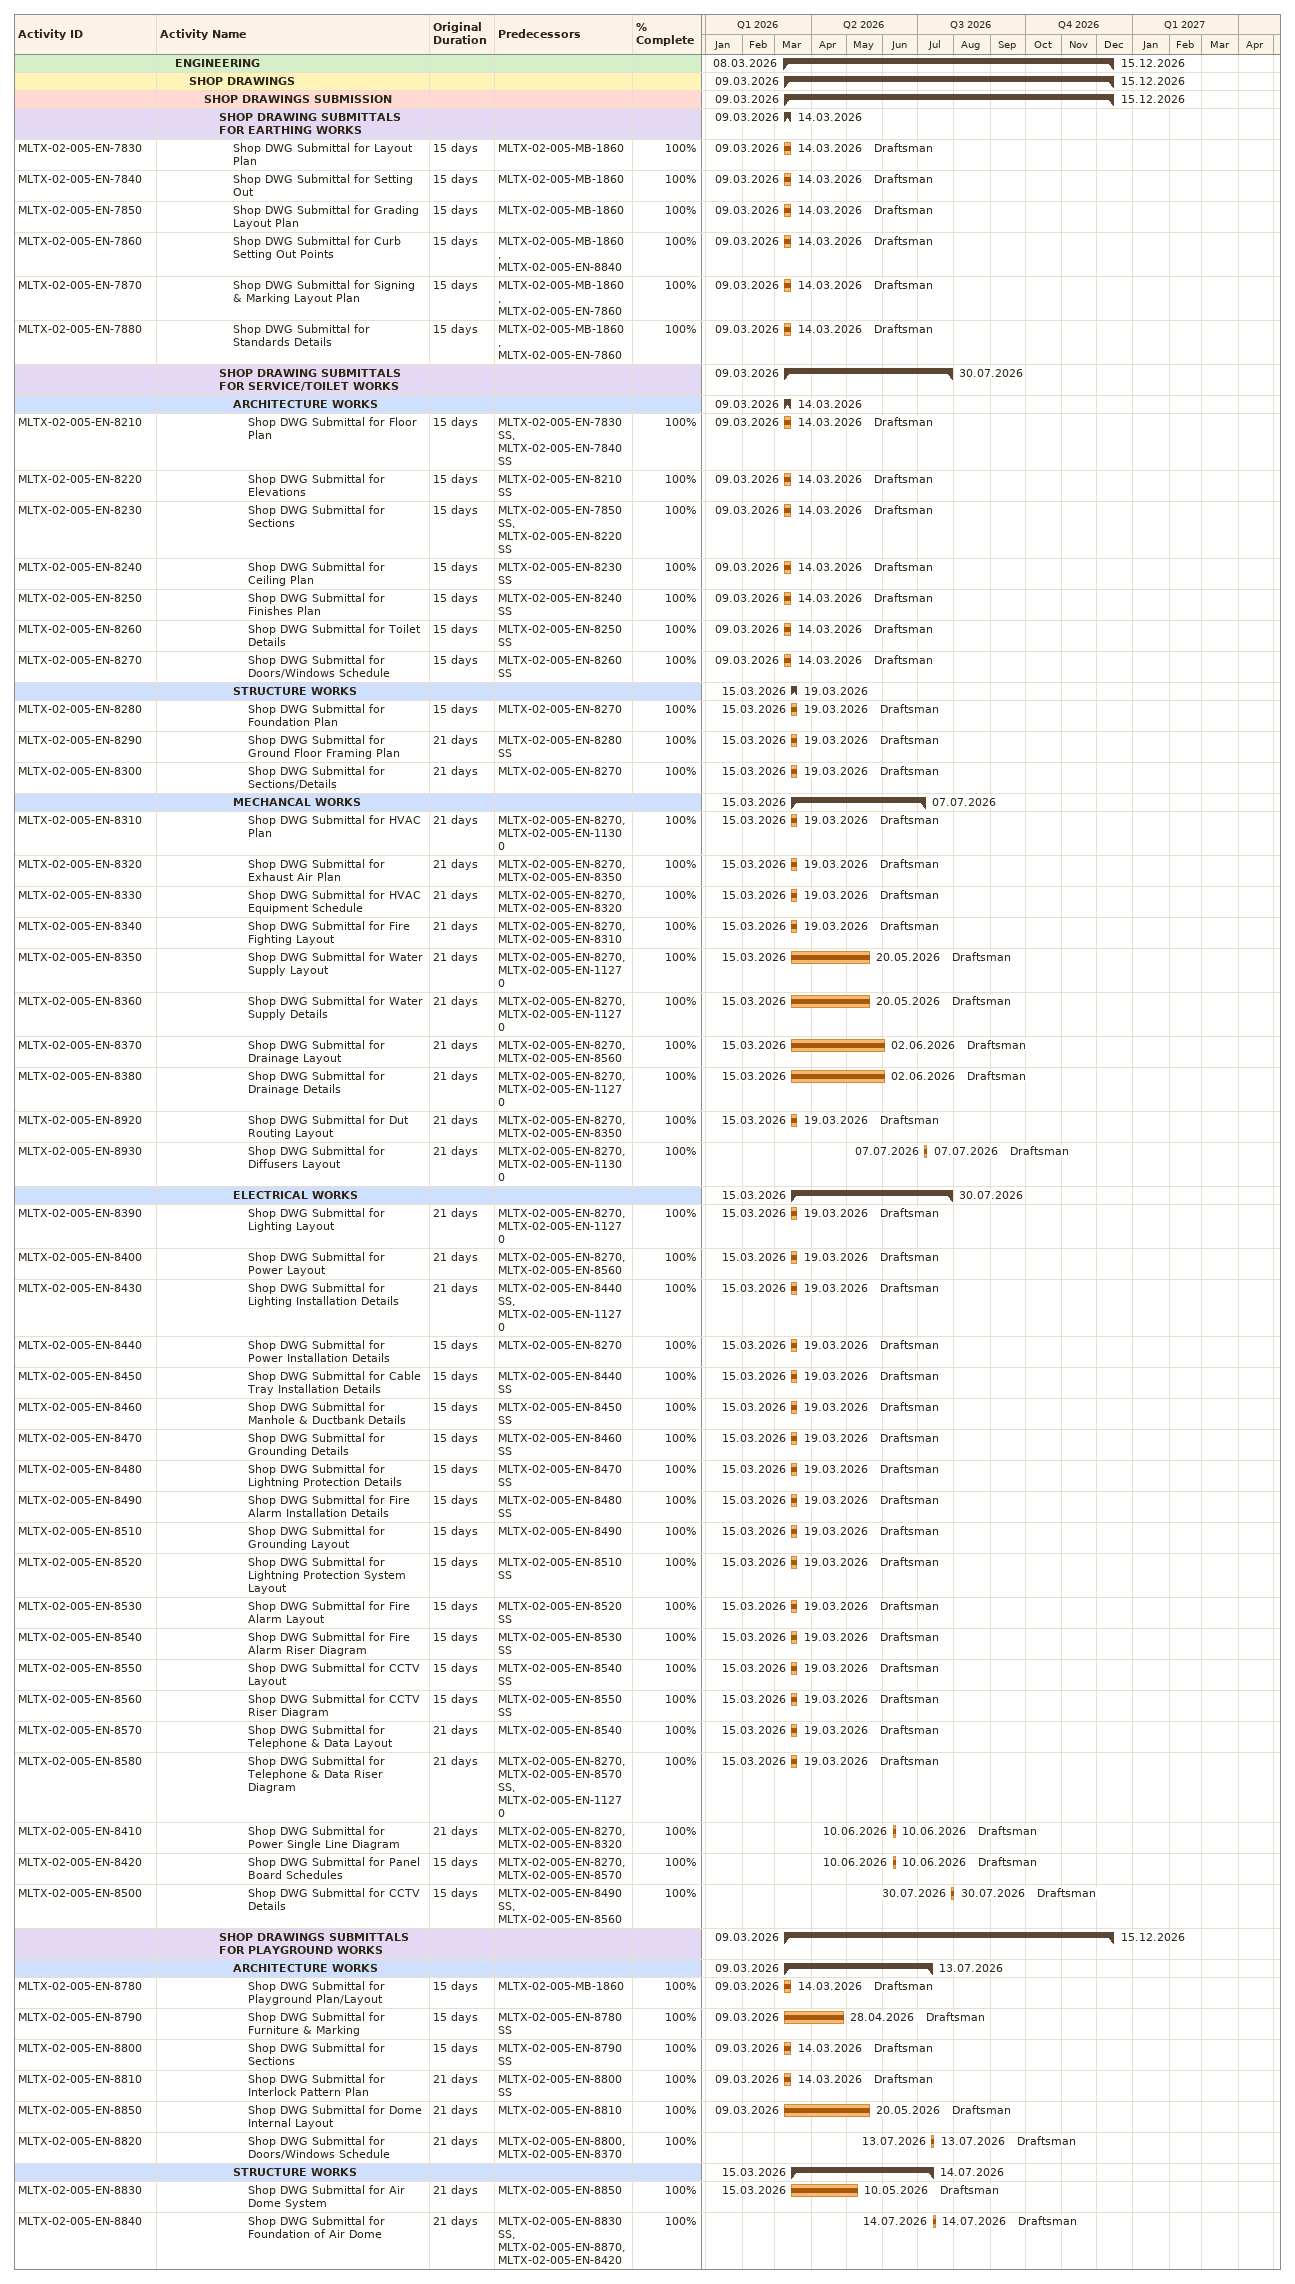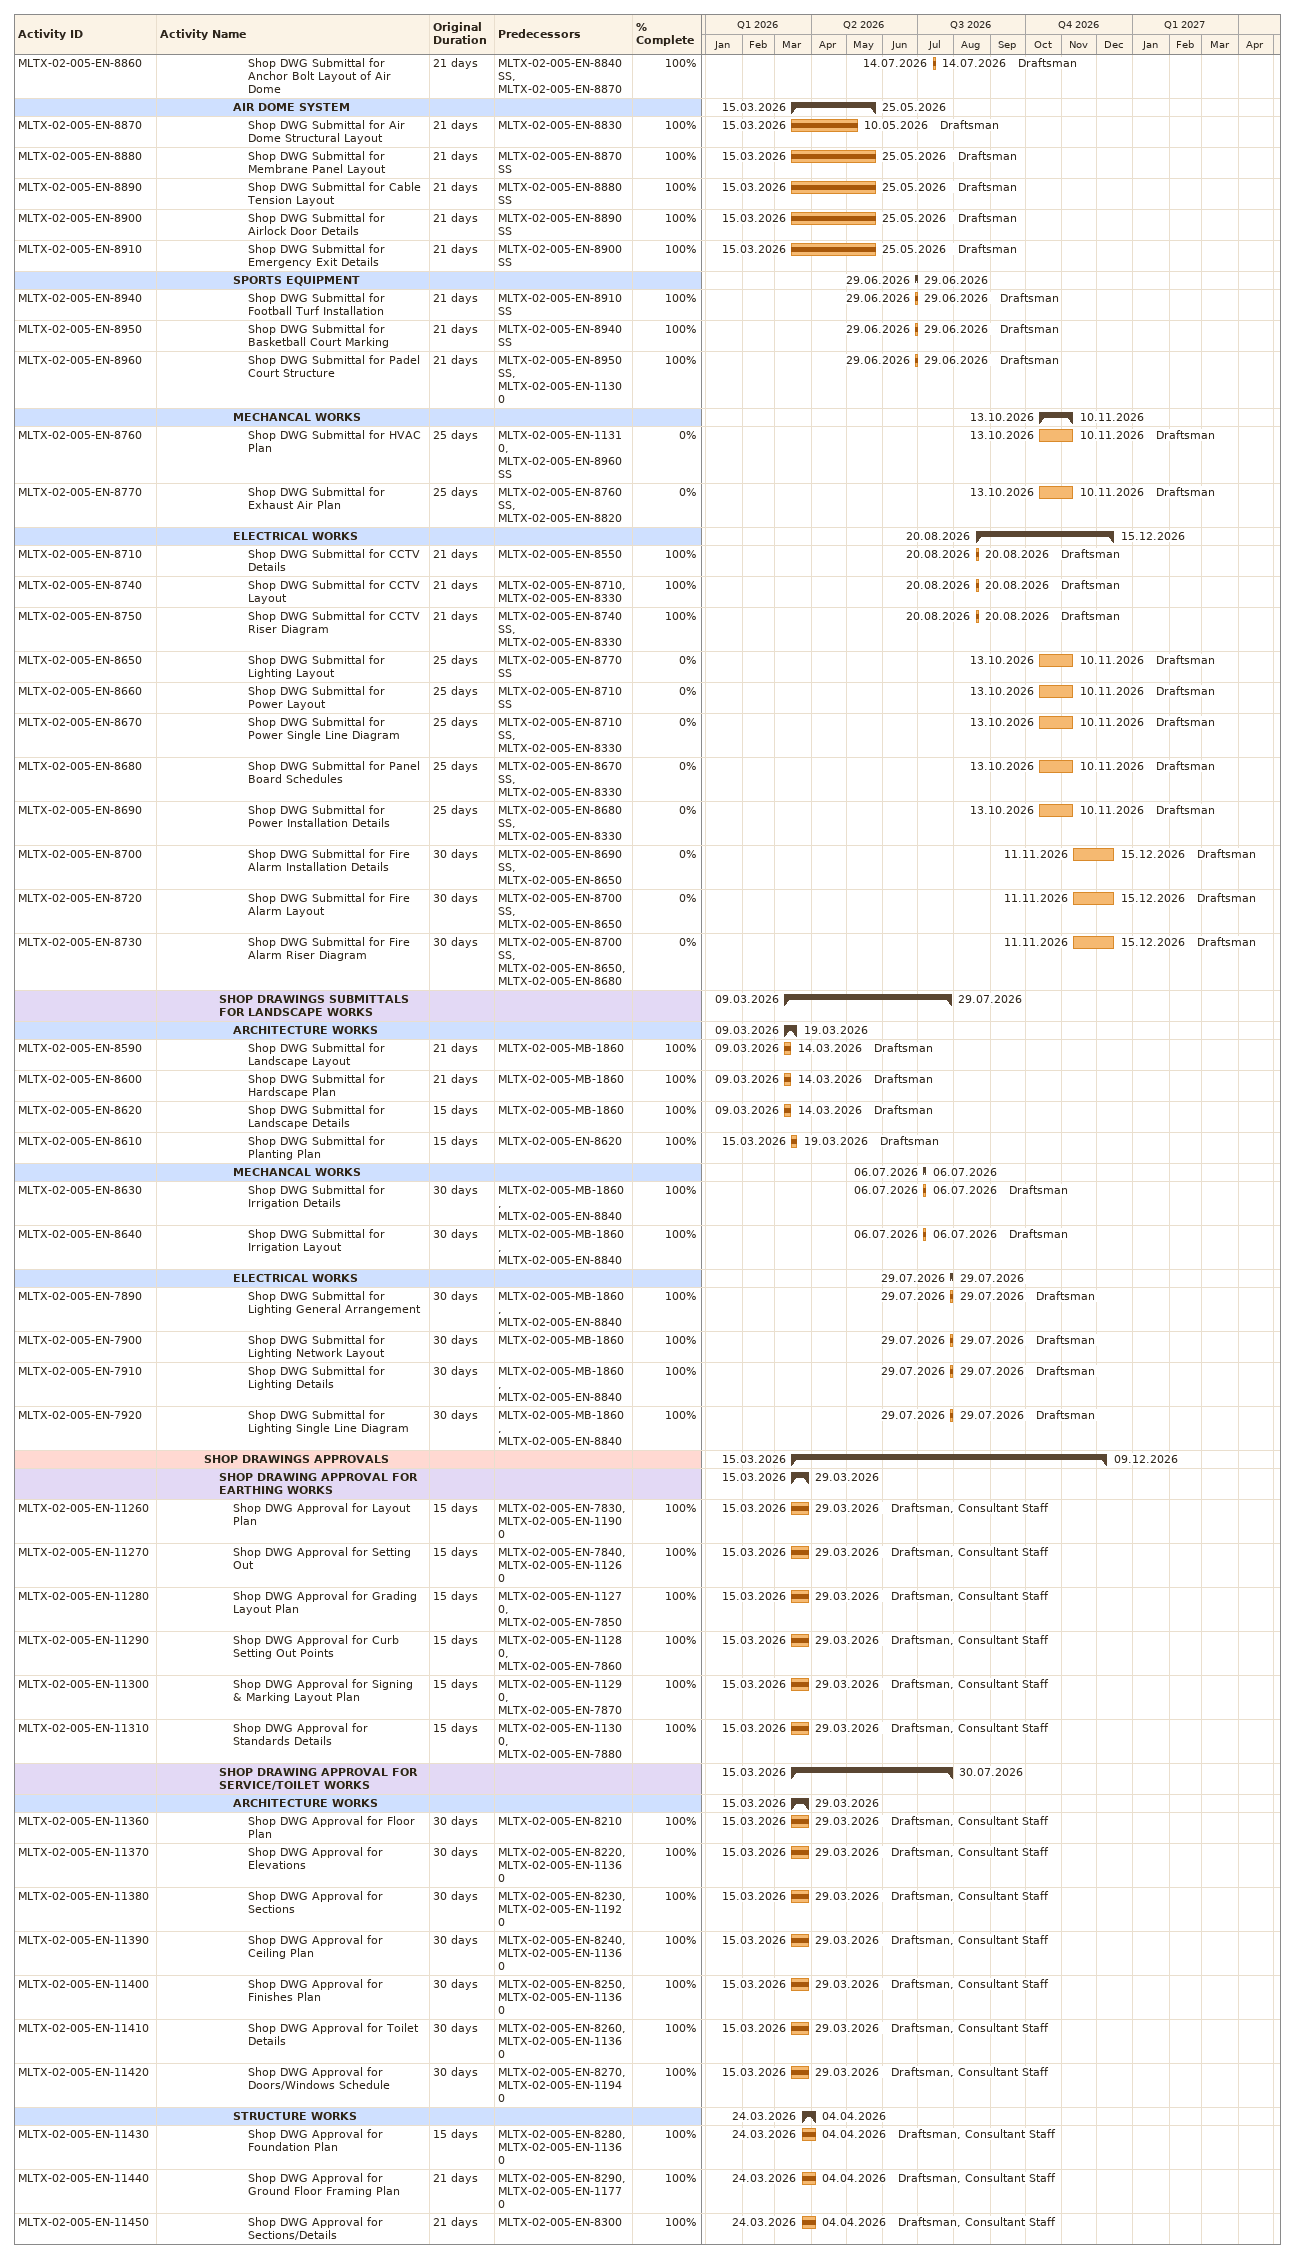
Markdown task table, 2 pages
| ID | Level | Task | Original duration | Start | Finish | Predecessors | Resources | % complete |
|---|---|---|---|---|---|---|---|---|
|  | 2 | **ENGINEERING** |  | 2026-03-08 | 2026-12-15 |  |  |  |
|  | 3 | **SHOP DRAWINGS** |  | 2026-03-09 | 2026-12-15 |  |  |  |
|  | 4 | **SHOP DRAWINGS SUBMISSION** |  | 2026-03-09 | 2026-12-15 |  |  |  |
|  | 5 | **SHOP DRAWING SUBMITTALS FOR EARTHING WORKS** |  | 2026-03-09 | 2026-03-14 |  |  |  |
| MLTX-02-005-EN-7830 | 6 | Shop DWG Submittal for Layout Plan | 15d | 2026-03-09 | 2026-03-14 | MLTX-02-005-MB-1860 | Draftsman | 100 |
| MLTX-02-005-EN-7840 | 6 | Shop DWG Submittal for Setting Out | 15d | 2026-03-09 | 2026-03-14 | MLTX-02-005-MB-1860 | Draftsman | 100 |
| MLTX-02-005-EN-7850 | 6 | Shop DWG Submittal for Grading Layout Plan | 15d | 2026-03-09 | 2026-03-14 | MLTX-02-005-MB-1860 | Draftsman | 100 |
| MLTX-02-005-EN-7860 | 6 | Shop DWG Submittal for Curb Setting Out Points | 15d | 2026-03-09 | 2026-03-14 | MLTX-02-005-MB-1860, MLTX-02-005-EN-8840 | Draftsman | 100 |
| MLTX-02-005-EN-7870 | 6 | Shop DWG Submittal for Signing & Marking Layout Plan | 15d | 2026-03-09 | 2026-03-14 | MLTX-02-005-MB-1860, MLTX-02-005-EN-7860 | Draftsman | 100 |
| MLTX-02-005-EN-7880 | 6 | Shop DWG Submittal for Standards Details | 15d | 2026-03-09 | 2026-03-14 | MLTX-02-005-MB-1860, MLTX-02-005-EN-7860 | Draftsman | 100 |
|  | 5 | **SHOP DRAWING SUBMITTALS FOR SERVICE/TOILET WORKS** |  | 2026-03-09 | 2026-07-30 |  |  |  |
|  | 6 | **ARCHITECTURE WORKS** |  | 2026-03-09 | 2026-03-14 |  |  |  |
| MLTX-02-005-EN-8210 | 7 | Shop DWG Submittal for Floor Plan | 15d | 2026-03-09 | 2026-03-14 | MLTX-02-005-EN-7830SS, MLTX-02-005-EN-7840SS | Draftsman | 100 |
| MLTX-02-005-EN-8220 | 7 | Shop DWG Submittal for Elevations | 15d | 2026-03-09 | 2026-03-14 | MLTX-02-005-EN-8210SS | Draftsman | 100 |
| MLTX-02-005-EN-8230 | 7 | Shop DWG Submittal for Sections | 15d | 2026-03-09 | 2026-03-14 | MLTX-02-005-EN-7850SS, MLTX-02-005-EN-8220SS | Draftsman | 100 |
| MLTX-02-005-EN-8240 | 7 | Shop DWG Submittal for Ceiling Plan | 15d | 2026-03-09 | 2026-03-14 | MLTX-02-005-EN-8230SS | Draftsman | 100 |
| MLTX-02-005-EN-8250 | 7 | Shop DWG Submittal for Finishes Plan | 15d | 2026-03-09 | 2026-03-14 | MLTX-02-005-EN-8240SS | Draftsman | 100 |
| MLTX-02-005-EN-8260 | 7 | Shop DWG Submittal for Toilet Details | 15d | 2026-03-09 | 2026-03-14 | MLTX-02-005-EN-8250SS | Draftsman | 100 |
| MLTX-02-005-EN-8270 | 7 | Shop DWG Submittal for Doors/Windows Schedule | 15d | 2026-03-09 | 2026-03-14 | MLTX-02-005-EN-8260SS | Draftsman | 100 |
|  | 6 | **STRUCTURE WORKS** |  | 2026-03-15 | 2026-03-19 |  |  |  |
| MLTX-02-005-EN-8280 | 7 | Shop DWG Submittal for Foundation Plan | 15d | 2026-03-15 | 2026-03-19 | MLTX-02-005-EN-8270 | Draftsman | 100 |
| MLTX-02-005-EN-8290 | 7 | Shop DWG Submittal for Ground Floor Framing Plan | 21d | 2026-03-15 | 2026-03-19 | MLTX-02-005-EN-8280SS | Draftsman | 100 |
| MLTX-02-005-EN-8300 | 7 | Shop DWG Submittal for Sections/Details | 21d | 2026-03-15 | 2026-03-19 | MLTX-02-005-EN-8270 | Draftsman | 100 |
|  | 6 | **MECHANCAL WORKS** |  | 2026-03-15 | 2026-07-07 |  |  |  |
| MLTX-02-005-EN-8310 | 7 | Shop DWG Submittal for HVAC Plan | 21d | 2026-03-15 | 2026-03-19 | MLTX-02-005-EN-8270, MLTX-02-005-EN-11300 | Draftsman | 100 |
| MLTX-02-005-EN-8320 | 7 | Shop DWG Submittal for Exhaust Air Plan | 21d | 2026-03-15 | 2026-03-19 | MLTX-02-005-EN-8270, MLTX-02-005-EN-8350 | Draftsman | 100 |
| MLTX-02-005-EN-8330 | 7 | Shop DWG Submittal for HVAC Equipment Schedule | 21d | 2026-03-15 | 2026-03-19 | MLTX-02-005-EN-8270, MLTX-02-005-EN-8320 | Draftsman | 100 |
| MLTX-02-005-EN-8340 | 7 | Shop DWG Submittal for Fire Fighting Layout | 21d | 2026-03-15 | 2026-03-19 | MLTX-02-005-EN-8270, MLTX-02-005-EN-8310 | Draftsman | 100 |
| MLTX-02-005-EN-8350 | 7 | Shop DWG Submittal for Water Supply Layout | 21d | 2026-03-15 | 2026-05-20 | MLTX-02-005-EN-8270, MLTX-02-005-EN-11270 | Draftsman | 100 |
| MLTX-02-005-EN-8360 | 7 | Shop DWG Submittal for Water Supply Details | 21d | 2026-03-15 | 2026-05-20 | MLTX-02-005-EN-8270, MLTX-02-005-EN-11270 | Draftsman | 100 |
| MLTX-02-005-EN-8370 | 7 | Shop DWG Submittal for Drainage Layout | 21d | 2026-03-15 | 2026-06-02 | MLTX-02-005-EN-8270, MLTX-02-005-EN-8560 | Draftsman | 100 |
| MLTX-02-005-EN-8380 | 7 | Shop DWG Submittal for Drainage Details | 21d | 2026-03-15 | 2026-06-02 | MLTX-02-005-EN-8270, MLTX-02-005-EN-11270 | Draftsman | 100 |
| MLTX-02-005-EN-8920 | 7 | Shop DWG Submittal for Dut Routing Layout | 21d | 2026-03-15 | 2026-03-19 | MLTX-02-005-EN-8270, MLTX-02-005-EN-8350 | Draftsman | 100 |
| MLTX-02-005-EN-8930 | 7 | Shop DWG Submittal for Diffusers Layout | 21d | 2026-07-07 | 2026-07-07 | MLTX-02-005-EN-8270, MLTX-02-005-EN-11300 | Draftsman | 100 |
|  | 6 | **ELECTRICAL WORKS** |  | 2026-03-15 | 2026-07-30 |  |  |  |
| MLTX-02-005-EN-8390 | 7 | Shop DWG Submittal for Lighting Layout | 21d | 2026-03-15 | 2026-03-19 | MLTX-02-005-EN-8270, MLTX-02-005-EN-11270 | Draftsman | 100 |
| MLTX-02-005-EN-8400 | 7 | Shop DWG Submittal for Power Layout | 21d | 2026-03-15 | 2026-03-19 | MLTX-02-005-EN-8270, MLTX-02-005-EN-8560 | Draftsman | 100 |
| MLTX-02-005-EN-8430 | 7 | Shop DWG Submittal for Lighting Installation Details | 21d | 2026-03-15 | 2026-03-19 | MLTX-02-005-EN-8440SS, MLTX-02-005-EN-11270 | Draftsman | 100 |
| MLTX-02-005-EN-8440 | 7 | Shop DWG Submittal for Power Installation Details | 15d | 2026-03-15 | 2026-03-19 | MLTX-02-005-EN-8270 | Draftsman | 100 |
| MLTX-02-005-EN-8450 | 7 | Shop DWG Submittal for Cable Tray Installation Details | 15d | 2026-03-15 | 2026-03-19 | MLTX-02-005-EN-8440SS | Draftsman | 100 |
| MLTX-02-005-EN-8460 | 7 | Shop DWG Submittal for Manhole & Ductbank Details | 15d | 2026-03-15 | 2026-03-19 | MLTX-02-005-EN-8450SS | Draftsman | 100 |
| MLTX-02-005-EN-8470 | 7 | Shop DWG Submittal for Grounding Details | 15d | 2026-03-15 | 2026-03-19 | MLTX-02-005-EN-8460SS | Draftsman | 100 |
| MLTX-02-005-EN-8480 | 7 | Shop DWG Submittal for Lightning Protection Details | 15d | 2026-03-15 | 2026-03-19 | MLTX-02-005-EN-8470SS | Draftsman | 100 |
| MLTX-02-005-EN-8490 | 7 | Shop DWG Submittal for Fire Alarm Installation Details | 15d | 2026-03-15 | 2026-03-19 | MLTX-02-005-EN-8480SS | Draftsman | 100 |
| MLTX-02-005-EN-8510 | 7 | Shop DWG Submittal for Grounding Layout | 15d | 2026-03-15 | 2026-03-19 | MLTX-02-005-EN-8490 | Draftsman | 100 |
| MLTX-02-005-EN-8520 | 7 | Shop DWG Submittal for Lightning Protection System Layout | 15d | 2026-03-15 | 2026-03-19 | MLTX-02-005-EN-8510SS | Draftsman | 100 |
| MLTX-02-005-EN-8530 | 7 | Shop DWG Submittal for Fire Alarm Layout | 15d | 2026-03-15 | 2026-03-19 | MLTX-02-005-EN-8520SS | Draftsman | 100 |
| MLTX-02-005-EN-8540 | 7 | Shop DWG Submittal for Fire Alarm Riser Diagram | 15d | 2026-03-15 | 2026-03-19 | MLTX-02-005-EN-8530SS | Draftsman | 100 |
| MLTX-02-005-EN-8550 | 7 | Shop DWG Submittal for CCTV Layout | 15d | 2026-03-15 | 2026-03-19 | MLTX-02-005-EN-8540SS | Draftsman | 100 |
| MLTX-02-005-EN-8560 | 7 | Shop DWG Submittal for CCTV Riser Diagram | 15d | 2026-03-15 | 2026-03-19 | MLTX-02-005-EN-8550SS | Draftsman | 100 |
| MLTX-02-005-EN-8570 | 7 | Shop DWG Submittal for Telephone & Data Layout | 21d | 2026-03-15 | 2026-03-19 | MLTX-02-005-EN-8540 | Draftsman | 100 |
| MLTX-02-005-EN-8580 | 7 | Shop DWG Submittal for Telephone & Data Riser Diagram | 21d | 2026-03-15 | 2026-03-19 | MLTX-02-005-EN-8270, MLTX-02-005-EN-8570SS, MLTX-02-005-EN-11270 | Draftsman | 100 |
| MLTX-02-005-EN-8410 | 7 | Shop DWG Submittal for Power Single Line Diagram | 21d | 2026-06-10 | 2026-06-10 | MLTX-02-005-EN-8270, MLTX-02-005-EN-8320 | Draftsman | 100 |
| MLTX-02-005-EN-8420 | 7 | Shop DWG Submittal for Panel Board Schedules | 15d | 2026-06-10 | 2026-06-10 | MLTX-02-005-EN-8270, MLTX-02-005-EN-8570 | Draftsman | 100 |
| MLTX-02-005-EN-8500 | 7 | Shop DWG Submittal for CCTV Details | 15d | 2026-07-30 | 2026-07-30 | MLTX-02-005-EN-8490SS, MLTX-02-005-EN-8560 | Draftsman | 100 |
|  | 5 | **SHOP DRAWINGS SUBMITTALS FOR PLAYGROUND WORKS** |  | 2026-03-09 | 2026-12-15 |  |  |  |
|  | 6 | **ARCHITECTURE WORKS** |  | 2026-03-09 | 2026-07-13 |  |  |  |
| MLTX-02-005-EN-8780 | 7 | Shop DWG Submittal for Playground Plan/Layout | 15d | 2026-03-09 | 2026-03-14 | MLTX-02-005-MB-1860 | Draftsman | 100 |
| MLTX-02-005-EN-8790 | 7 | Shop DWG Submittal for Furniture & Marking | 15d | 2026-03-09 | 2026-04-28 | MLTX-02-005-EN-8780SS | Draftsman | 100 |
| MLTX-02-005-EN-8800 | 7 | Shop DWG Submittal for Sections | 15d | 2026-03-09 | 2026-03-14 | MLTX-02-005-EN-8790SS | Draftsman | 100 |
| MLTX-02-005-EN-8810 | 7 | Shop DWG Submittal for Interlock Pattern Plan | 21d | 2026-03-09 | 2026-03-14 | MLTX-02-005-EN-8800SS | Draftsman | 100 |
| MLTX-02-005-EN-8850 | 7 | Shop DWG Submittal for Dome Internal Layout | 21d | 2026-03-09 | 2026-05-20 | MLTX-02-005-EN-8810 | Draftsman | 100 |
| MLTX-02-005-EN-8820 | 7 | Shop DWG Submittal for Doors/Windows Schedule | 21d | 2026-07-13 | 2026-07-13 | MLTX-02-005-EN-8800, MLTX-02-005-EN-8370 | Draftsman | 100 |
|  | 6 | **STRUCTURE WORKS** |  | 2026-03-15 | 2026-07-14 |  |  |  |
| MLTX-02-005-EN-8830 | 7 | Shop DWG Submittal for Air Dome System | 21d | 2026-03-15 | 2026-05-10 | MLTX-02-005-EN-8850 | Draftsman | 100 |
| MLTX-02-005-EN-8840 | 7 | Shop DWG Submittal for Foundation of Air Dome | 21d | 2026-07-14 | 2026-07-14 | MLTX-02-005-EN-8830SS, MLTX-02-005-EN-8870, MLTX-02-005-EN-8420 | Draftsman | 100 |
| MLTX-02-005-EN-8860 | 7 | Shop DWG Submittal for Anchor Bolt Layout of Air Dome | 21d | 2026-07-14 | 2026-07-14 | MLTX-02-005-EN-8840SS, MLTX-02-005-EN-8870 | Draftsman | 100 |
|  | 6 | **AIR DOME SYSTEM** |  | 2026-03-15 | 2026-05-25 |  |  |  |
| MLTX-02-005-EN-8870 | 7 | Shop DWG Submittal for Air Dome Structural Layout | 21d | 2026-03-15 | 2026-05-10 | MLTX-02-005-EN-8830 | Draftsman | 100 |
| MLTX-02-005-EN-8880 | 7 | Shop DWG Submittal for Membrane Panel Layout | 21d | 2026-03-15 | 2026-05-25 | MLTX-02-005-EN-8870SS | Draftsman | 100 |
| MLTX-02-005-EN-8890 | 7 | Shop DWG Submittal for Cable Tension Layout | 21d | 2026-03-15 | 2026-05-25 | MLTX-02-005-EN-8880SS | Draftsman | 100 |
| MLTX-02-005-EN-8900 | 7 | Shop DWG Submittal for Airlock Door Details | 21d | 2026-03-15 | 2026-05-25 | MLTX-02-005-EN-8890SS | Draftsman | 100 |
| MLTX-02-005-EN-8910 | 7 | Shop DWG Submittal for Emergency Exit Details | 21d | 2026-03-15 | 2026-05-25 | MLTX-02-005-EN-8900SS | Draftsman | 100 |
|  | 6 | **SPORTS EQUIPMENT** |  | 2026-06-29 | 2026-06-29 |  |  |  |
| MLTX-02-005-EN-8940 | 7 | Shop DWG Submittal for Football Turf Installation | 21d | 2026-06-29 | 2026-06-29 | MLTX-02-005-EN-8910SS | Draftsman | 100 |
| MLTX-02-005-EN-8950 | 7 | Shop DWG Submittal for Basketball Court Marking | 21d | 2026-06-29 | 2026-06-29 | MLTX-02-005-EN-8940SS | Draftsman | 100 |
| MLTX-02-005-EN-8960 | 7 | Shop DWG Submittal for Padel Court Structure | 21d | 2026-06-29 | 2026-06-29 | MLTX-02-005-EN-8950SS, MLTX-02-005-EN-11300 | Draftsman | 100 |
|  | 6 | **MECHANCAL WORKS** |  | 2026-10-13 | 2026-11-10 |  |  |  |
| MLTX-02-005-EN-8760 | 7 | Shop DWG Submittal for HVAC Plan | 25d | 2026-10-13 | 2026-11-10 | MLTX-02-005-EN-11310, MLTX-02-005-EN-8960SS | Draftsman | 0 |
| MLTX-02-005-EN-8770 | 7 | Shop DWG Submittal for Exhaust Air Plan | 25d | 2026-10-13 | 2026-11-10 | MLTX-02-005-EN-8760SS, MLTX-02-005-EN-8820 | Draftsman | 0 |
|  | 6 | **ELECTRICAL WORKS** |  | 2026-08-20 | 2026-12-15 |  |  |  |
| MLTX-02-005-EN-8710 | 7 | Shop DWG Submittal for CCTV Details | 21d | 2026-08-20 | 2026-08-20 | MLTX-02-005-EN-8550 | Draftsman | 100 |
| MLTX-02-005-EN-8740 | 7 | Shop DWG Submittal for CCTV Layout | 21d | 2026-08-20 | 2026-08-20 | MLTX-02-005-EN-8710, MLTX-02-005-EN-8330 | Draftsman | 100 |
| MLTX-02-005-EN-8750 | 7 | Shop DWG Submittal for CCTV Riser Diagram | 21d | 2026-08-20 | 2026-08-20 | MLTX-02-005-EN-8740SS, MLTX-02-005-EN-8330 | Draftsman | 100 |
| MLTX-02-005-EN-8650 | 7 | Shop DWG Submittal for Lighting Layout | 25d | 2026-10-13 | 2026-11-10 | MLTX-02-005-EN-8770SS | Draftsman | 0 |
| MLTX-02-005-EN-8660 | 7 | Shop DWG Submittal for Power Layout | 25d | 2026-10-13 | 2026-11-10 | MLTX-02-005-EN-8710SS | Draftsman | 0 |
| MLTX-02-005-EN-8670 | 7 | Shop DWG Submittal for Power Single Line Diagram | 25d | 2026-10-13 | 2026-11-10 | MLTX-02-005-EN-8710SS, MLTX-02-005-EN-8330 | Draftsman | 0 |
| MLTX-02-005-EN-8680 | 7 | Shop DWG Submittal for Panel Board Schedules | 25d | 2026-10-13 | 2026-11-10 | MLTX-02-005-EN-8670SS, MLTX-02-005-EN-8330 | Draftsman | 0 |
| MLTX-02-005-EN-8690 | 7 | Shop DWG Submittal for Power Installation Details | 25d | 2026-10-13 | 2026-11-10 | MLTX-02-005-EN-8680SS, MLTX-02-005-EN-8330 | Draftsman | 0 |
| MLTX-02-005-EN-8700 | 7 | Shop DWG Submittal for Fire Alarm Installation Details | 30d | 2026-11-11 | 2026-12-15 | MLTX-02-005-EN-8690SS, MLTX-02-005-EN-8650 | Draftsman | 0 |
| MLTX-02-005-EN-8720 | 7 | Shop DWG Submittal for Fire Alarm Layout | 30d | 2026-11-11 | 2026-12-15 | MLTX-02-005-EN-8700SS, MLTX-02-005-EN-8650 | Draftsman | 0 |
| MLTX-02-005-EN-8730 | 7 | Shop DWG Submittal for Fire Alarm Riser Diagram | 30d | 2026-11-11 | 2026-12-15 | MLTX-02-005-EN-8700SS, MLTX-02-005-EN-8650, MLTX-02-005-EN-8680 | Draftsman | 0 |
|  | 5 | **SHOP DRAWINGS SUBMITTALS FOR LANDSCAPE WORKS** |  | 2026-03-09 | 2026-07-29 |  |  |  |
|  | 6 | **ARCHITECTURE WORKS** |  | 2026-03-09 | 2026-03-19 |  |  |  |
| MLTX-02-005-EN-8590 | 7 | Shop DWG Submittal for Landscape Layout | 21d | 2026-03-09 | 2026-03-14 | MLTX-02-005-MB-1860 | Draftsman | 100 |
| MLTX-02-005-EN-8600 | 7 | Shop DWG Submittal for Hardscape Plan | 21d | 2026-03-09 | 2026-03-14 | MLTX-02-005-MB-1860 | Draftsman | 100 |
| MLTX-02-005-EN-8620 | 7 | Shop DWG Submittal for Landscape Details | 15d | 2026-03-09 | 2026-03-14 | MLTX-02-005-MB-1860 | Draftsman | 100 |
| MLTX-02-005-EN-8610 | 7 | Shop DWG Submittal for Planting Plan | 15d | 2026-03-15 | 2026-03-19 | MLTX-02-005-EN-8620 | Draftsman | 100 |
|  | 6 | **MECHANCAL WORKS** |  | 2026-07-06 | 2026-07-06 |  |  |  |
| MLTX-02-005-EN-8630 | 7 | Shop DWG Submittal for Irrigation Details | 30d | 2026-07-06 | 2026-07-06 | MLTX-02-005-MB-1860, MLTX-02-005-EN-8840 | Draftsman | 100 |
| MLTX-02-005-EN-8640 | 7 | Shop DWG Submittal for Irrigation Layout | 30d | 2026-07-06 | 2026-07-06 | MLTX-02-005-MB-1860, MLTX-02-005-EN-8840 | Draftsman | 100 |
|  | 6 | **ELECTRICAL WORKS** |  | 2026-07-29 | 2026-07-29 |  |  |  |
| MLTX-02-005-EN-7890 | 7 | Shop DWG Submittal for Lighting General Arrangement | 30d | 2026-07-29 | 2026-07-29 | MLTX-02-005-MB-1860, MLTX-02-005-EN-8840 | Draftsman | 100 |
| MLTX-02-005-EN-7900 | 7 | Shop DWG Submittal for Lighting Network Layout | 30d | 2026-07-29 | 2026-07-29 | MLTX-02-005-MB-1860 | Draftsman | 100 |
| MLTX-02-005-EN-7910 | 7 | Shop DWG Submittal for Lighting Details | 30d | 2026-07-29 | 2026-07-29 | MLTX-02-005-MB-1860, MLTX-02-005-EN-8840 | Draftsman | 100 |
| MLTX-02-005-EN-7920 | 7 | Shop DWG Submittal for Lighting Single Line Diagram | 30d | 2026-07-29 | 2026-07-29 | MLTX-02-005-MB-1860, MLTX-02-005-EN-8840 | Draftsman | 100 |
|  | 4 | **SHOP DRAWINGS APPROVALS** |  | 2026-03-15 | 2026-12-09 |  |  |  |
|  | 5 | **SHOP DRAWING APPROVAL FOR EARTHING WORKS** |  | 2026-03-15 | 2026-03-29 |  |  |  |
| MLTX-02-005-EN-11260 | 6 | Shop DWG Approval for Layout Plan | 15d | 2026-03-15 | 2026-03-29 | MLTX-02-005-EN-7830, MLTX-02-005-EN-11900 | Draftsman, Consultant Staff | 100 |
| MLTX-02-005-EN-11270 | 6 | Shop DWG Approval for Setting Out | 15d | 2026-03-15 | 2026-03-29 | MLTX-02-005-EN-7840, MLTX-02-005-EN-11260 | Draftsman, Consultant Staff | 100 |
| MLTX-02-005-EN-11280 | 6 | Shop DWG Approval for Grading Layout Plan | 15d | 2026-03-15 | 2026-03-29 | MLTX-02-005-EN-11270, MLTX-02-005-EN-7850 | Draftsman, Consultant Staff | 100 |
| MLTX-02-005-EN-11290 | 6 | Shop DWG Approval for Curb Setting Out Points | 15d | 2026-03-15 | 2026-03-29 | MLTX-02-005-EN-11280, MLTX-02-005-EN-7860 | Draftsman, Consultant Staff | 100 |
| MLTX-02-005-EN-11300 | 6 | Shop DWG Approval for Signing & Marking Layout Plan | 15d | 2026-03-15 | 2026-03-29 | MLTX-02-005-EN-11290, MLTX-02-005-EN-7870 | Draftsman, Consultant Staff | 100 |
| MLTX-02-005-EN-11310 | 6 | Shop DWG Approval for Standards Details | 15d | 2026-03-15 | 2026-03-29 | MLTX-02-005-EN-11300, MLTX-02-005-EN-7880 | Draftsman, Consultant Staff | 100 |
|  | 5 | **SHOP DRAWING APPROVAL FOR SERVICE/TOILET WORKS** |  | 2026-03-15 | 2026-07-30 |  |  |  |
|  | 6 | **ARCHITECTURE WORKS** |  | 2026-03-15 | 2026-03-29 |  |  |  |
| MLTX-02-005-EN-11360 | 7 | Shop DWG Approval for Floor Plan | 30d | 2026-03-15 | 2026-03-29 | MLTX-02-005-EN-8210 | Draftsman, Consultant Staff | 100 |
| MLTX-02-005-EN-11370 | 7 | Shop DWG Approval for Elevations | 30d | 2026-03-15 | 2026-03-29 | MLTX-02-005-EN-8220, MLTX-02-005-EN-11360 | Draftsman, Consultant Staff | 100 |
| MLTX-02-005-EN-11380 | 7 | Shop DWG Approval for Sections | 30d | 2026-03-15 | 2026-03-29 | MLTX-02-005-EN-8230, MLTX-02-005-EN-11920 | Draftsman, Consultant Staff | 100 |
| MLTX-02-005-EN-11390 | 7 | Shop DWG Approval for Ceiling Plan | 30d | 2026-03-15 | 2026-03-29 | MLTX-02-005-EN-8240, MLTX-02-005-EN-11360 | Draftsman, Consultant Staff | 100 |
| MLTX-02-005-EN-11400 | 7 | Shop DWG Approval for Finishes Plan | 30d | 2026-03-15 | 2026-03-29 | MLTX-02-005-EN-8250, MLTX-02-005-EN-11360 | Draftsman, Consultant Staff | 100 |
| MLTX-02-005-EN-11410 | 7 | Shop DWG Approval for Toilet Details | 30d | 2026-03-15 | 2026-03-29 | MLTX-02-005-EN-8260, MLTX-02-005-EN-11360 | Draftsman, Consultant Staff | 100 |
| MLTX-02-005-EN-11420 | 7 | Shop DWG Approval for Doors/Windows Schedule | 30d | 2026-03-15 | 2026-03-29 | MLTX-02-005-EN-8270, MLTX-02-005-EN-11940 | Draftsman, Consultant Staff | 100 |
|  | 6 | **STRUCTURE WORKS** |  | 2026-03-24 | 2026-04-04 |  |  |  |
| MLTX-02-005-EN-11430 | 7 | Shop DWG Approval for Foundation Plan | 15d | 2026-03-24 | 2026-04-04 | MLTX-02-005-EN-8280, MLTX-02-005-EN-11360 | Draftsman, Consultant Staff | 100 |
| MLTX-02-005-EN-11440 | 7 | Shop DWG Approval for Ground Floor Framing Plan | 21d | 2026-03-24 | 2026-04-04 | MLTX-02-005-EN-8290, MLTX-02-005-EN-11770 | Draftsman, Consultant Staff | 100 |
| MLTX-02-005-EN-11450 | 7 | Shop DWG Approval for Sections/Details | 21d | 2026-03-24 | 2026-04-04 | MLTX-02-005-EN-8300 | Draftsman, Consultant Staff | 100 |
